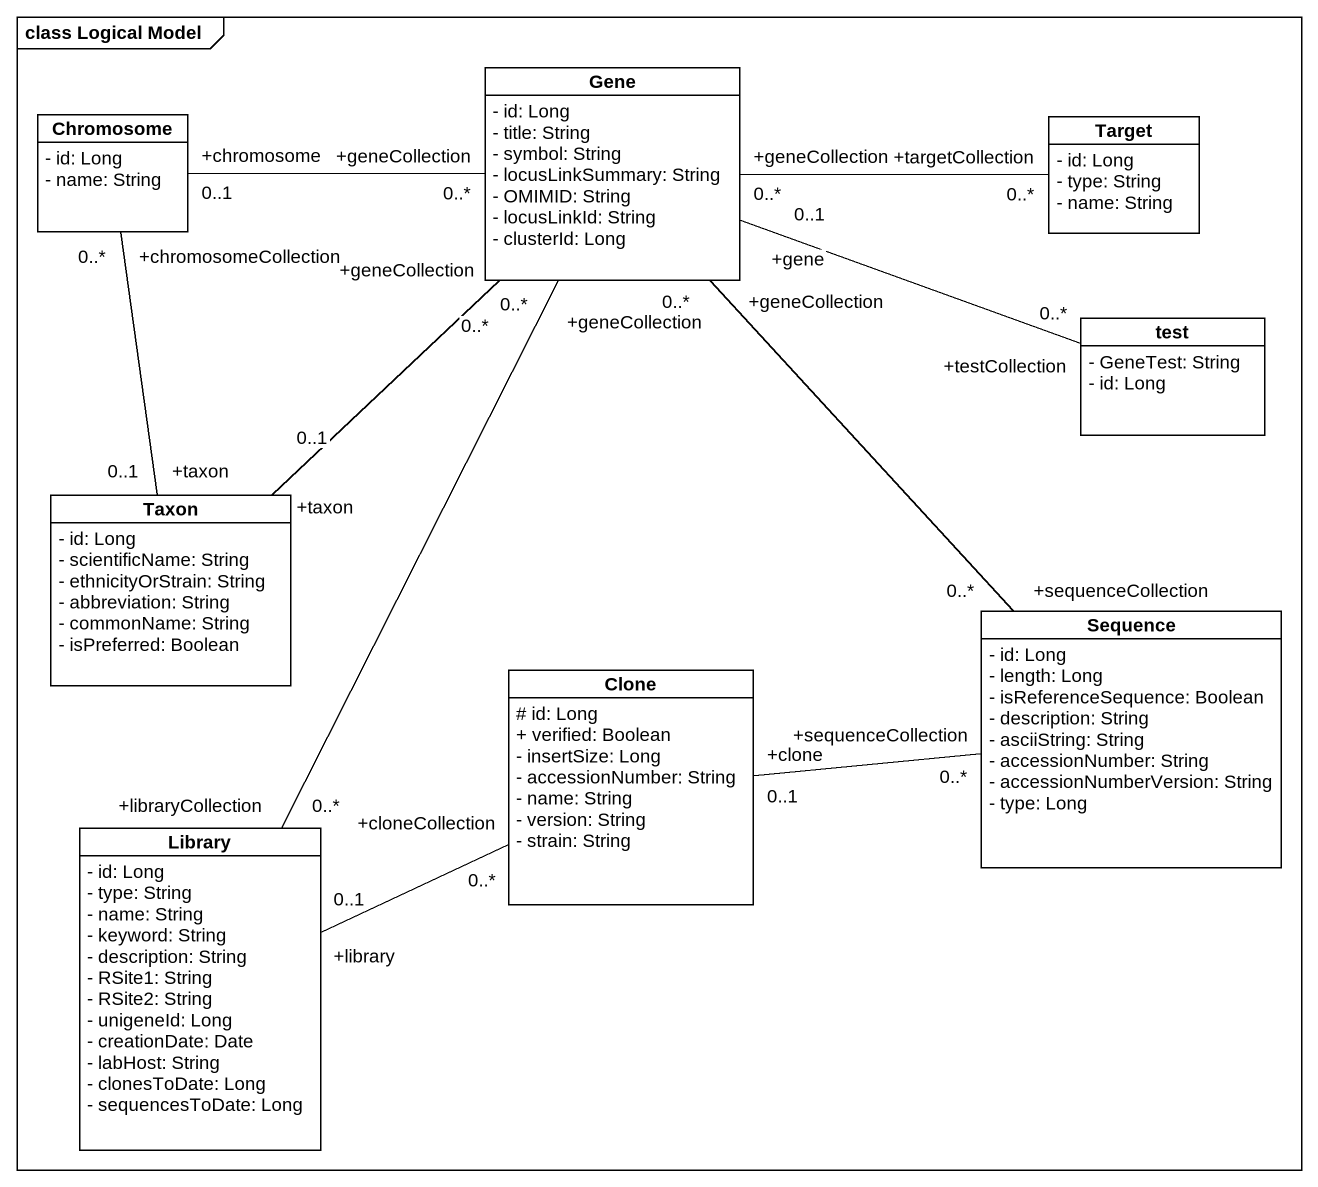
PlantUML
@startuml
mainframe class Logical Model
hide circle
hide empty members
skinparam classAttributeIconSize 0
class Gene {
  - id: Long
  - title: String
  - symbol: String
  - locusLinkSummary: String
  - OMIMID: String
  - locusLinkId: String
  - clusterId: Long
}
class Chromosome {
  - id: Long
  - name: String
}
class Target {
  - id: Long
  - type: String
  - name: String
}
class test {
  - GeneTest: String
  - id: Long
}
class Taxon {
  - id: Long
  - scientificName: String
  - ethnicityOrStrain: String
  - abbreviation: String
  - commonName: String
  - isPreferred: Boolean
}
class Clone {
  # id: Long
  + verified: Boolean
  - insertSize: Long
  - accessionNumber: String
  - name: String
  - version: String
  - strain: String
}
class Sequence {
  - id: Long
  - length: Long
  - isReferenceSequence: Boolean
  - description: String
  - asciiString: String
  - accessionNumber: String
  - accessionNumberVersion: String
  - type: Long
}
class Library {
  - id: Long
  - type: String
  - name: String
  - keyword: String
  - description: String
  - RSite1: String
  - RSite2: String
  - unigeneId: Long
  - creationDate: Date
  - labHost: String
  - clonesToDate: Long
  - sequencesToDate: Long
}
Gene "+geneCollection\n0..*" -right- "+targetCollection\n0..*" Target
Gene "+gene\n0..1" -right- "+testCollection\n0..*" test
Gene "+geneCollection\n0..*" -- "+sequenceCollection\n0..*" Sequence
Gene "+geneCollection\n0..*" -- "+libraryCollection\n0..*" Library
Chromosome "+chromosome\n0..1" -right- "+geneCollection\n0..*" Gene
Taxon "+taxon\n0..1" -up- "+geneCollection\n0..*" Gene
Taxon "+taxon\n0..1" -up- "+chromosomeCollection\n0..*" Chromosome
Clone "+clone\n0..1" -right- "+sequenceCollection\n0..*" Sequence
Clone "+cloneCollection\n0..*" -left- "+library\n0..1" Library
@enduml
